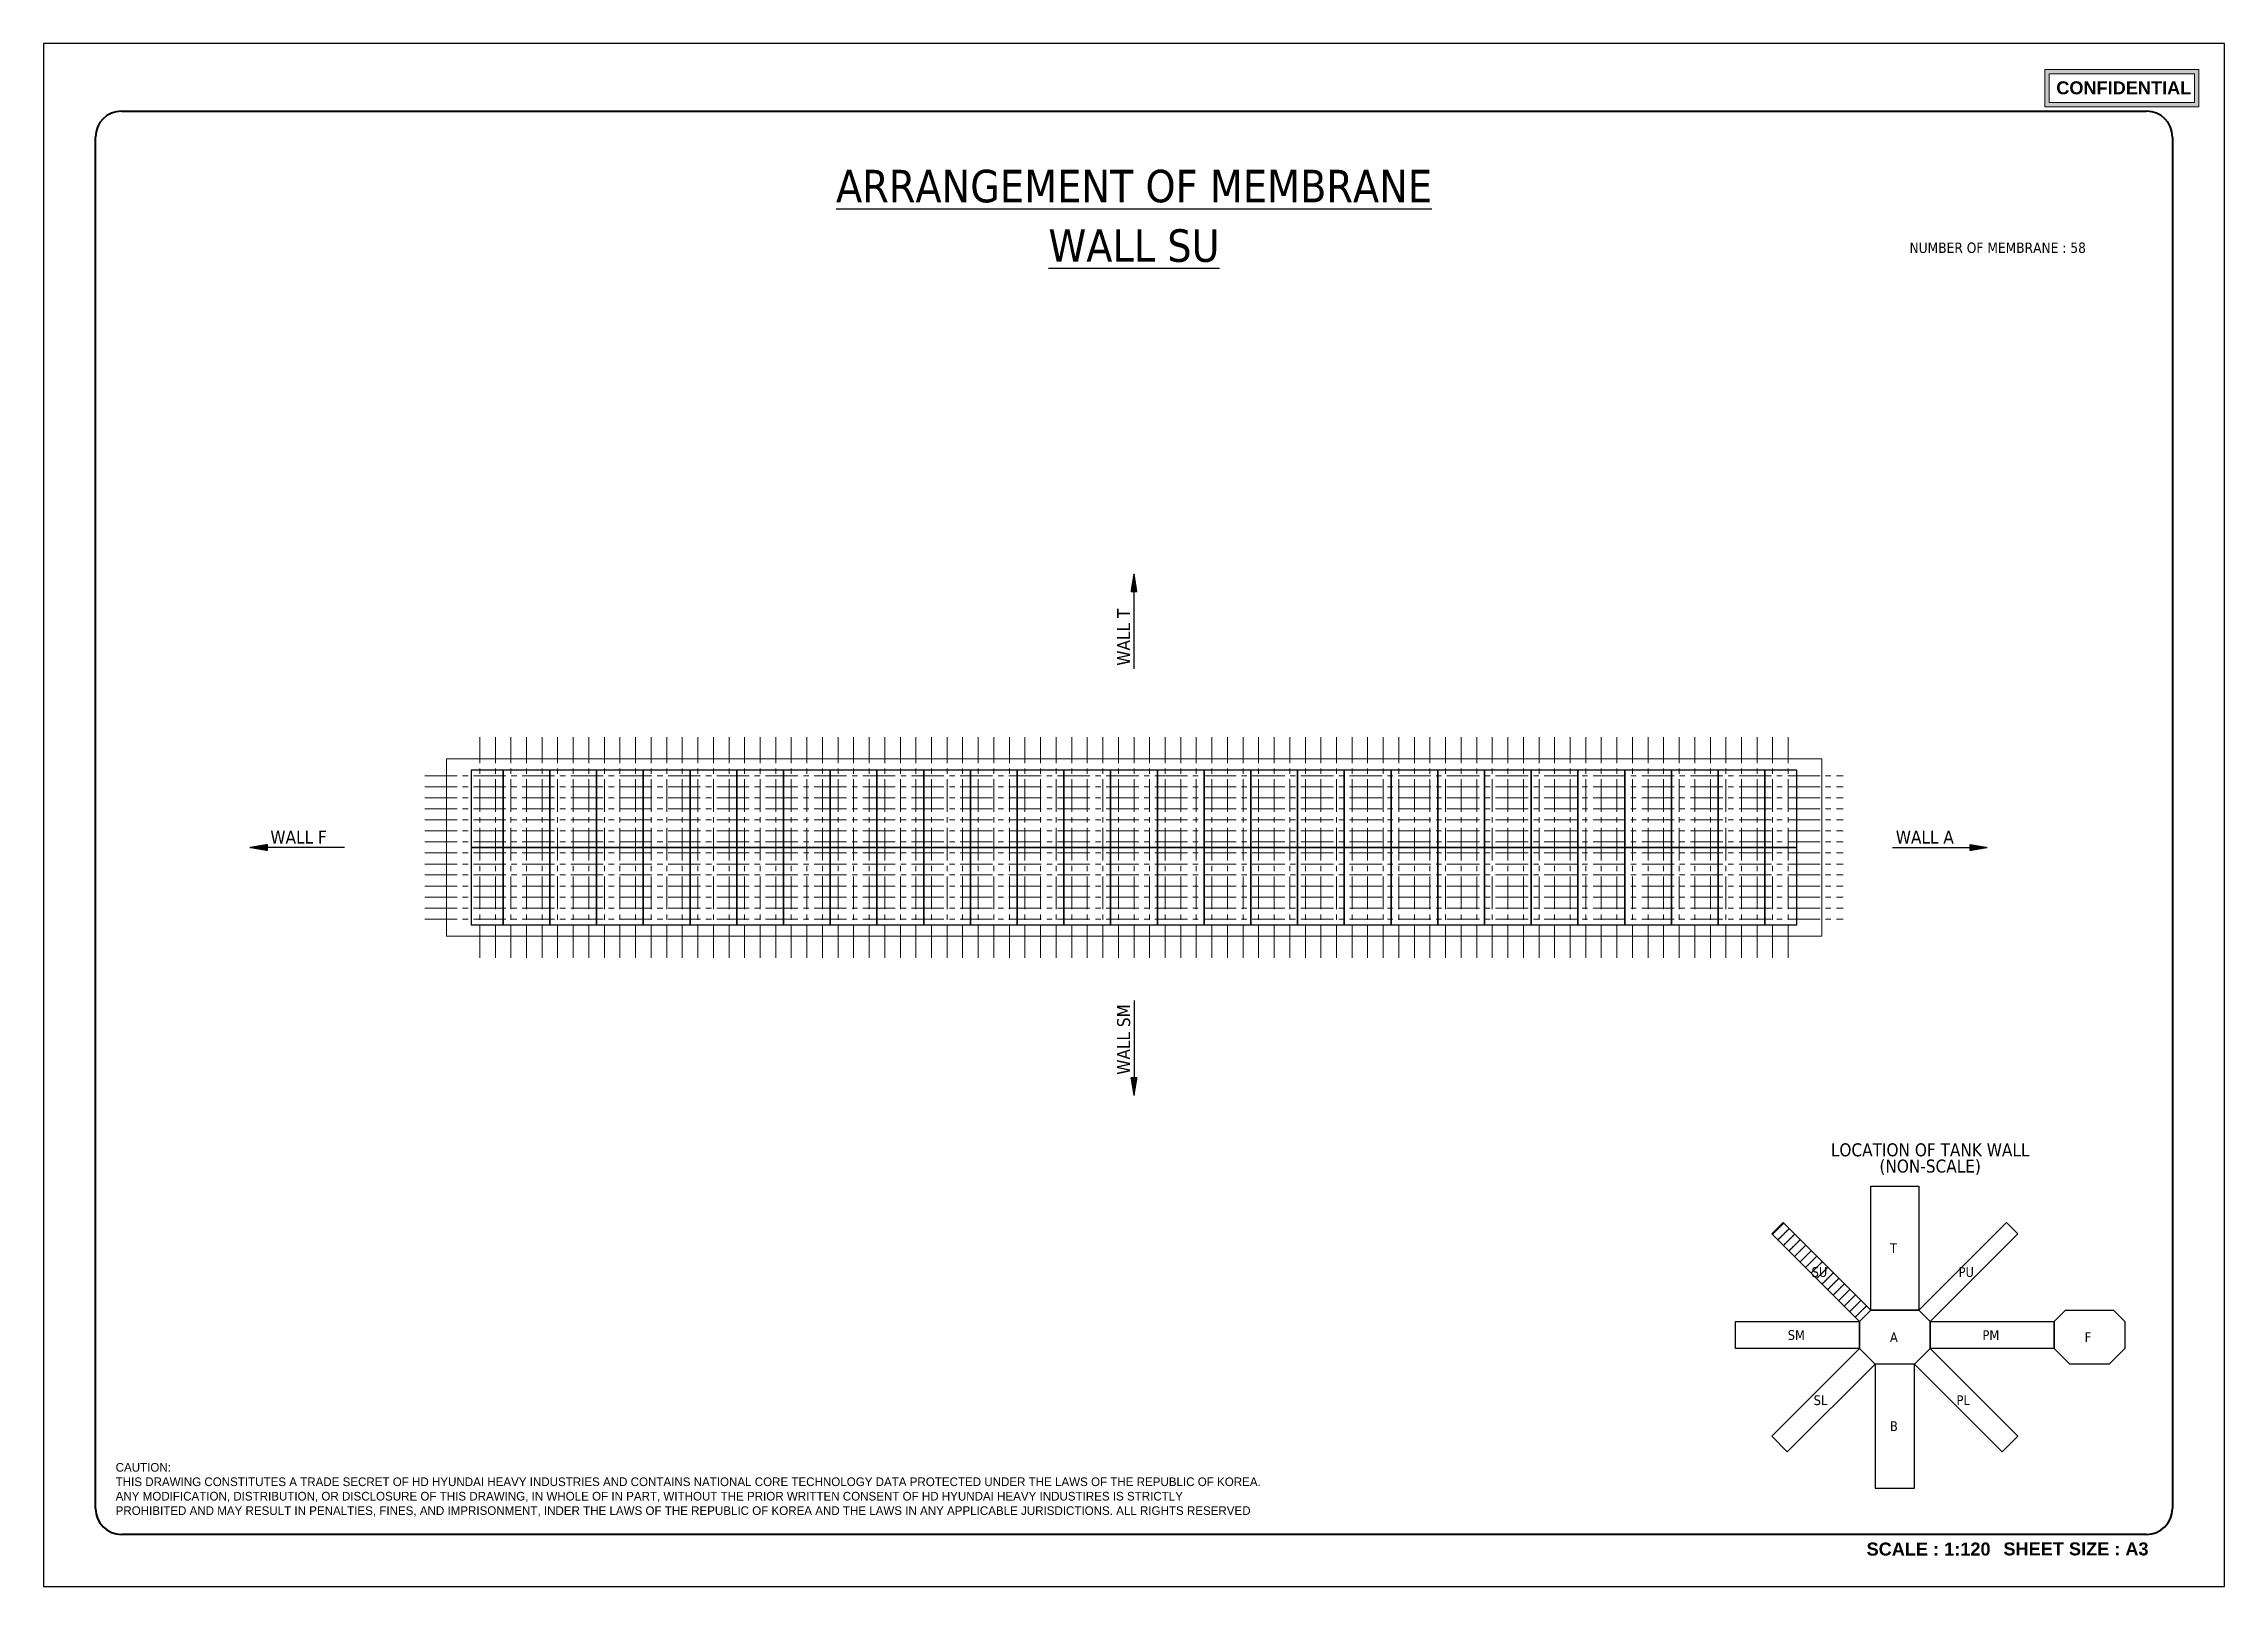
# Model space of a CAD drawing. Extents: x 0 to 50400, y 0 to 35640.
import ezdxf
from ezdxf.enums import TextEntityAlignment as Align

# ---------------------------------------------------------------- set-up
doc = ezdxf.new("R2010")
doc.units = 0
doc.linetypes.add('CENTER2', pattern=[225, 150, -25, 25, -25])
for name, color, linetype, lineweight in [('KC-2B HHITABLE', 253, 'Continuous', 25), ('KC-2B Membrane Sheet UM', 181, 'Continuous', 25), ('KC-2B Non Scale View', 253, 'Continuous', 25), ('KC-2B Note', 2, 'Continuous', 25), ('KC-2B Steel Wall', 7, 'Continuous', 20), ('KC-2B Wall Name', 3, 'Continuous', 25)]:
    doc.layers.add(name, color=color, linetype=linetype, lineweight=lineweight)
doc.layers.add('MULTI-PLOT-AREA', color=2, linetype='Continuous', plot=False)
doc.layers.add('New Scale Title', color=7, linetype='Continuous')
doc.styles.add('arial', font='arialbd.ttf')
doc.styles.add('Default', font='tahoma.ttf')

# ---------------------------------------------------------------- blocks, each defined once
blk = doc.blocks.new('MULTI-PLOT-AREA')
at = {"layer": 'MULTI-PLOT-AREA'}
blk.add_lwpolyline([(0, 0), (1, 0), (1, 1), (0, 1)], close=True, dxfattribs=at)

msp = doc.modelspace()

# ---------------------------------------------------------------- hatches: boundary and pattern name
at = {"layer": 'KC-2B Non Scale View', "extrusion": (0, 0, -1)}
h = msp.add_hatch(dxfattribs=at)
h.set_pattern_fill('WALLCHECK', color=256, scale=0.090198, angle=90, style=0, pattern_type=2)
h.set_pattern_definition([(135, (445983.48, 5135.06), (-127.55985, -127.55985), [9.0198437, -0.00902])])
h.paths.add_polyline_path([(-41967, 6117), (-39940, 8144), (-40201, 8406), (-42228, 6378)])
at = {"layer": 'KC-2B Wall Name'}
h = msp.add_hatch(dxfattribs=at)
h.set_pattern_fill('SLOPELINE', color=256, scale=0.75, style=0, pattern_type=2)
h.set_pattern_definition([(45, (36405.05, 17051.78454), (-0.530330086, 0.530330086), [75, -0.075])])
h.paths.add_polyline_path([(25133, 22984), (25267, 22984), (25200, 23382)])
at = {"layer": 'KC-2B Wall Name', "extrusion": (0, 0, -1)}
h = msp.add_hatch(dxfattribs=at)
h.set_pattern_fill('SLOPELINE', color=256, scale=0.75, angle=90, style=0, pattern_type=2)
h.set_pattern_definition([(135, (431410.0271, 15963.925), (-0.5303300859, -0.5303300859), [75, -0.075])])
h.paths.add_polyline_path([(-5166, 17137), (-5166, 17003), (-4768, 17070)])
h = msp.add_hatch(dxfattribs=at)
h.set_pattern_fill('SLOPELINE', color=256, scale=0.75, angle=90, style=0, pattern_type=2)
h.set_pattern_definition([(135, (422163.9903, 15963.925), (-0.5303300859, -0.5303300859), [75, -0.075])])
h.paths.add_polyline_path([(-44521, 17003), (-44521, 17137), (-44918, 17070)])
at = {"layer": 'KC-2B Wall Name'}
h = msp.add_hatch(dxfattribs=at)
h.set_pattern_fill('SLOPELINE', color=256, scale=0.75, style=0, pattern_type=2)
h.set_pattern_definition([(45, (36405.05, 15465.0449), (-0.530330086, 0.530330086), [75, -0.075])])
h.paths.add_polyline_path([(25267, 11745), (25133, 11745), (25200, 11348)])
at = {"layer": 'New Scale Title', "lineweight": 5, "true_color": 0xff0000}
h = msp.add_hatch(color=1, dxfattribs=at)
h.dxf.hatch_style = 1
h.paths.add_polyline_path([(49813, 35045), (46249, 35045), (46249, 34181), (49813, 34181)])
h.paths.add_polyline_path([(46351, 34283), (46351, 34943), (49711, 34943), (49711, 34283)], flags=16)
h.paths.add_polyline_path([(46420, 34300), (49690, 34300), (49690, 34918), (46420, 34918)], flags=8)

# ---------------------------------------------------------------- linework, layer by layer
at = {"layer": 'KC-2B Membrane Sheet UM', "linetype": 'Continuous'}
for p, q in [((10620, 18854), (9885, 18854)), ((9885, 18854), (9885, 17070)), ((10620, 17070), (10620, 18854)), ((11700, 18854), (10620, 18854)), ((10620, 18854), (10620, 17070)), ((11700, 17070), (11700, 18854)), ((12780, 18854), (11700, 18854)), ((11700, 18854), (11700, 17070)), ((12780, 17070), (12780, 18854)), ((13860, 18854), (12780, 18854)), ((12780, 18854), (12780, 17070)), ((13860, 17070), (13860, 18854)), ((14940, 18854), (13860, 18854)), ((13860, 18854), (13860, 17070)), ((14940, 17070), (14940, 18854)), ((16020, 18854), (14940, 18854)), ((14940, 18854), (14940, 17070)), ((16020, 17070), (16020, 18854)), ((17100, 18854), (16020, 18854)), ((16020, 18854), (16020, 17070)), ((17100, 17070), (17100, 18854)), ((18180, 18854), (17100, 18854)), ((17100, 18854), (17100, 17070)), ((18180, 17070), (18180, 18854)), ((19260, 18854), (18180, 18854)), ((18180, 18854), (18180, 17070)), ((19260, 17070), (19260, 18854)), ((20340, 18854), (19260, 18854)), ((19260, 18854), (19260, 17070)), ((20340, 17070), (20340, 18854)), ((21420, 18854), (20340, 18854)), ((20340, 18854), (20340, 17070)), ((21420, 17070), (21420, 18854)), ((22500, 18854), (21420, 18854)), ((21420, 18854), (21420, 17070)), ((22500, 17070), (22500, 18854)), ((23580, 18854), (22500, 18854)), ((22500, 18854), (22500, 17070)), ((23580, 17070), (23580, 18854)), ((24660, 18854), (23580, 18854)), ((23580, 18854), (23580, 17070)), ((24660, 17070), (24660, 18854)), ((25740, 18854), (24660, 18854)), ((24660, 18854), (24660, 17070)), ((25740, 17070), (25740, 18854)), ((26820, 18854), (25740, 18854)), ((25740, 18854), (25740, 17070)), ((26820, 17070), (26820, 18854)), ((27900, 18854), (26820, 18854)), ((26820, 18854), (26820, 17070)), ((27900, 17070), (27900, 18854)), ((28980, 18854), (27900, 18854)), ((27900, 18854), (27900, 17070)), ((28980, 17070), (28980, 18854)), ((30060, 18854), (28980, 18854)), ((28980, 18854), (28980, 17070)), ((30060, 17070), (30060, 18854)), ((31140, 18854), (30060, 18854)), ((30060, 18854), (30060, 17070)), ((31140, 17070), (31140, 18854)), ((32220, 18854), (31140, 18854)), ((31140, 18854), (31140, 17070)), ((32220, 17070), (32220, 18854)), ((33300, 18854), (32220, 18854)), ((32220, 18854), (32220, 17070)), ((33300, 17070), (33300, 18854)), ((34380, 18854), (33300, 18854)), ((33300, 18854), (33300, 17070)), ((34380, 17070), (34380, 18854)), ((35460, 18854), (34380, 18854)), ((34380, 18854), (34380, 17070)), ((35460, 17070), (35460, 18854)), ((36540, 18854), (35460, 18854)), ((35460, 18854), (35460, 17070)), ((36540, 17070), (36540, 18854)), ((37620, 18854), (36540, 18854)), ((36540, 18854), (36540, 17070)), ((37620, 17070), (37620, 18854)), ((38700, 18854), (37620, 18854)), ((37620, 18854), (37620, 17070)), ((38700, 17070), (38700, 18854)), ((39780, 18854), (38700, 18854)), ((38700, 18854), (38700, 17070)), ((39780, 17070), (39780, 18854)), ((40515, 18854), (39780, 18854)), ((39780, 18854), (39780, 17070)), ((40515, 17070), (40515, 18854)), ((9885, 17070), (10620, 17070)), ((10620, 17070), (9885, 17070)), ((9885, 17070), (9885, 15286)), ((10620, 15286), (10620, 17070)), ((10620, 17070), (10620, 15286)), ((10620, 17070), (40515, 17070)), ((40515, 17070), (10620, 17070)), ((11700, 15286), (11700, 17070)), ((11700, 17070), (11700, 15286)), ((12780, 15286), (12780, 17070)), ((12780, 17070), (12780, 15286)), ((13860, 15286), (13860, 17070)), ((13860, 17070), (13860, 15286)), ((14940, 15286), (14940, 17070)), ((14940, 17070), (14940, 15286)), ((16020, 15286), (16020, 17070)), ((16020, 17070), (16020, 15286)), ((17100, 15286), (17100, 17070)), ((17100, 17070), (17100, 15286)), ((18180, 15286), (18180, 17070)), ((18180, 17070), (18180, 15286)), ((19260, 15286), (19260, 17070)), ((19260, 17070), (19260, 15286)), ((20340, 15286), (20340, 17070)), ((20340, 17070), (20340, 15286)), ((21420, 15286), (21420, 17070)), ((21420, 17070), (21420, 15286)), ((22500, 15286), (22500, 17070)), ((22500, 17070), (22500, 15286)), ((23580, 15286), (23580, 17070)), ((23580, 17070), (23580, 15286)), ((24660, 15286), (24660, 17070)), ((24660, 17070), (24660, 15286)), ((25740, 15286), (25740, 17070)), ((25740, 17070), (25740, 15286)), ((26820, 15286), (26820, 17070)), ((26820, 17070), (26820, 15286)), ((27900, 15286), (27900, 17070)), ((27900, 17070), (27900, 15286)), ((28980, 15286), (28980, 17070)), ((28980, 17070), (28980, 15286)), ((30060, 15286), (30060, 17070)), ((30060, 17070), (30060, 15286)), ((31140, 15286), (31140, 17070)), ((31140, 17070), (31140, 15286)), ((32220, 15286), (32220, 17070)), ((32220, 17070), (32220, 15286)), ((33300, 15286), (33300, 17070)), ((33300, 17070), (33300, 15286)), ((34380, 15286), (34380, 17070)), ((34380, 17070), (34380, 15286)), ((35460, 15286), (35460, 17070)), ((35460, 17070), (35460, 15286)), ((36540, 15286), (36540, 17070)), ((36540, 17070), (36540, 15286)), ((37620, 15286), (37620, 17070)), ((37620, 17070), (37620, 15286)), ((38700, 15286), (38700, 17070)), ((38700, 17070), (38700, 15286)), ((39780, 15286), (39780, 17070)), ((39780, 17070), (39780, 15286)), ((40515, 15286), (40515, 17070)), ((9885, 15286), (10620, 15286)), ((10620, 15286), (11700, 15286)), ((11700, 15286), (12780, 15286)), ((12780, 15286), (13860, 15286)), ((13860, 15286), (14940, 15286)), ((14940, 15286), (16020, 15286)), ((16020, 15286), (17100, 15286)), ((17100, 15286), (18180, 15286)), ((18180, 15286), (19260, 15286)), ((19260, 15286), (20340, 15286)), ((20340, 15286), (21420, 15286)), ((21420, 15286), (22500, 15286)), ((22500, 15286), (23580, 15286)), ((23580, 15286), (24660, 15286)), ((24660, 15286), (25740, 15286)), ((25740, 15286), (26820, 15286)), ((26820, 15286), (27900, 15286)), ((27900, 15286), (28980, 15286)), ((28980, 15286), (30060, 15286)), ((30060, 15286), (31140, 15286)), ((31140, 15286), (32220, 15286)), ((32220, 15286), (33300, 15286)), ((33300, 15286), (34380, 15286)), ((34380, 15286), (35460, 15286)), ((35460, 15286), (36540, 15286)), ((36540, 15286), (37620, 15286)), ((37620, 15286), (38700, 15286)), ((38700, 15286), (39780, 15286)), ((39780, 15286), (40515, 15286))]:
    msp.add_line(p, q, dxfattribs=at)
at = {"layer": 'KC-2B Non Scale View', "linetype": 'Continuous', "extrusion": (0, 0, -1)}
for points in [[(-42228, 6378), (-42228, 9245), (-43339, 9245), (-43339, 6378)], [(-41967, 6117), (-39940, 8144), (-40201, 8406), (-42228, 6378)], [(-43339, 6378), (-45366, 8406), (-45627, 8144), (-43600, 6117)], [(-41967, 5494), (-39100, 5494), (-39100, 6117), (-41967, 6117)], [(-42326, 5135), (-41967, 5494), (-41967, 6117), (-42228, 6378), (-43339, 6378), (-43600, 6117), (-43600, 5494), (-43241, 5135)], [(-43600, 6117), (-46467, 6117), (-46467, 5494), (-43600, 5494)], [(-46826, 5135), (-46467, 5494), (-46467, 6117), (-46728, 6378), (-47839, 6378), (-48100, 6117), (-48100, 5494), (-47741, 5135)], [(-42326, 5135), (-40298, 3108), (-39940, 3467), (-41967, 5494)], [(-43600, 5494), (-45627, 3467), (-45268, 3108), (-43241, 5135)]]:
    msp.add_lwpolyline(points, close=True, dxfattribs=at)
at = {"layer": 'KC-2B Non Scale View', "linetype": 'Continuous'}
msp.add_lwpolyline([(42326, 5135), (42326, 2268), (43241, 2268), (43241, 5135)], close=True, dxfattribs=at)
at = {"layer": 'KC-2B Steel Wall', "linetype": 'CENTER2', "ltscale": 5}
for p, q in [((10080, 14521), (10080, 19619)), ((10440, 14521), (10440, 19619)), ((10800, 14521), (10800, 19619)), ((11160, 14521), (11160, 19619)), ((11520, 14521), (11520, 19619)), ((11880, 14521), (11880, 19619)), ((12240, 14521), (12240, 19619)), ((12600, 14521), (12600, 19619)), ((12960, 14521), (12960, 19619)), ((13320, 14521), (13320, 19619)), ((13680, 14521), (13680, 19619)), ((14040, 14521), (14040, 19619)), ((14400, 14521), (14400, 19619)), ((14760, 14521), (14760, 19619)), ((15120, 14521), (15120, 19619)), ((15480, 14521), (15480, 19619)), ((15840, 14521), (15840, 19619)), ((16200, 14521), (16200, 19619)), ((16560, 14521), (16560, 19619)), ((16920, 14521), (16920, 19619)), ((17280, 14521), (17280, 19619)), ((17640, 14521), (17640, 19619)), ((18000, 14521), (18000, 19619)), ((18360, 14521), (18360, 19619)), ((18720, 14521), (18720, 19619)), ((19080, 14521), (19080, 19619)), ((19440, 14521), (19440, 19619)), ((19800, 14521), (19800, 19619)), ((20160, 14521), (20160, 19619)), ((20520, 14521), (20520, 19619)), ((20880, 14521), (20880, 19619)), ((21240, 14521), (21240, 19619)), ((21600, 14521), (21600, 19619)), ((21960, 14521), (21960, 19619)), ((22320, 14521), (22320, 19619)), ((22680, 14521), (22680, 19619)), ((23040, 14521), (23040, 19619)), ((23400, 14521), (23400, 19619)), ((23760, 14521), (23760, 19619)), ((24120, 14521), (24120, 19619)), ((24480, 14521), (24480, 19619)), ((24840, 14521), (24840, 19619)), ((25200, 14521), (25200, 19619)), ((25560, 14521), (25560, 19619)), ((25920, 14521), (25920, 19619)), ((26280, 14521), (26280, 19619)), ((26640, 14521), (26640, 19619)), ((27000, 14521), (27000, 19619)), ((27360, 14521), (27360, 19619)), ((27720, 14521), (27720, 19619)), ((28080, 14521), (28080, 19619)), ((28440, 14521), (28440, 19619)), ((28800, 14521), (28800, 19619)), ((29160, 14521), (29160, 19619)), ((29520, 14521), (29520, 19619)), ((29880, 14521), (29880, 19619)), ((30240, 14521), (30240, 19619)), ((30600, 14521), (30600, 19619)), ((30960, 14521), (30960, 19619)), ((31320, 14521), (31320, 19619)), ((31680, 14521), (31680, 19619)), ((32040, 14521), (32040, 19619)), ((32400, 14521), (32400, 19619)), ((32760, 14521), (32760, 19619)), ((33120, 14521), (33120, 19619)), ((33480, 14521), (33480, 19619)), ((33840, 14521), (33840, 19619)), ((34200, 14521), (34200, 19619)), ((34560, 14521), (34560, 19619)), ((34920, 14521), (34920, 19619)), ((35280, 14521), (35280, 19619)), ((35640, 14521), (35640, 19619)), ((36000, 14521), (36000, 19619)), ((36360, 14521), (36360, 19619)), ((36720, 14521), (36720, 19619)), ((37080, 14521), (37080, 19619)), ((37440, 14521), (37440, 19619)), ((37800, 14521), (37800, 19619)), ((38160, 14521), (38160, 19619)), ((38520, 14521), (38520, 19619)), ((38880, 14521), (38880, 19619)), ((39240, 14521), (39240, 19619)), ((39600, 14521), (39600, 19619)), ((39960, 14521), (39960, 19619)), ((40320, 14521), (40320, 19619)), ((8808, 18725), (41593, 18725)), ((8808, 18470), (41593, 18470)), ((8808, 18216), (41593, 18216)), ((8808, 17961), (41593, 17961)), ((8808, 17707), (41593, 17707)), ((8808, 17452), (41593, 17452)), ((8808, 17197), (41593, 17197)), ((8808, 16943), (41593, 16943)), ((8808, 16688), (41593, 16688)), ((8808, 16434), (41593, 16434)), ((8808, 16179), (41593, 16179)), ((8808, 15924), (41593, 15924)), ((8808, 15670), (41593, 15670)), ((8808, 15415), (41593, 15415))]:
    msp.add_line(p, q, dxfattribs=at)
at = {"layer": 'KC-2B Steel Wall', "extrusion": (0, 0, -1)}
for p, q in [((9308, 15021), (9308, 19119)), ((9308, 19119), (41093, 19119)), ((41093, 19119), (41093, 15021)), ((41093, 15021), (9308, 15021))]:
    msp.add_line(p, q, dxfattribs=at)
at = {"layer": 'KC-2B Wall Name'}
for p, q in [((25200, 21195), (25200, 22984)), ((6955, 17070), (5166, 17070)), ((42731, 17070), (44521, 17070)), ((25200, 13535), (25200, 11745))]:
    msp.add_line(p, q, dxfattribs=at)
for points in [[(25133, 22984), (25267, 22984), (25200, 23382)], [(25267, 11745), (25133, 11745), (25200, 11348)]]:
    msp.add_lwpolyline(points, close=True, dxfattribs=at)
at = {"layer": 'KC-2B Wall Name', "extrusion": (0, 0, -1)}
for points in [[(-5166, 17137), (-5166, 17003), (-4768, 17070)], [(-44521, 17003), (-44521, 17137), (-44918, 17070)]]:
    msp.add_lwpolyline(points, close=True, dxfattribs=at)
at = {"layer": 'New Scale Title', "color": 1, "lineweight": 5, "true_color": 0xff0000}
for p, q in [((46249, 35045), (49813, 35045)), ((46249, 34181), (46249, 35045)), ((46351, 34283), (46351, 34943)), ((46351, 34943), (49711, 34943)), ((49711, 34283), (49711, 34943)), ((49813, 35045), (49813, 34181)), ((49711, 34283), (46351, 34283)), ((49813, 34181), (46249, 34181))]:
    msp.add_line(p, q, dxfattribs=at)
at = {"layer": 'New Scale Title', "color": 7, "linetype": 'Continuous', "lineweight": 40}
for p, q in [((1800, 34080), (48600, 34080)), ((1200, 1800), (1200, 33480)), ((49200, 33480), (49200, 1800)), ((48600, 1200), (1800, 1200))]:
    msp.add_line(p, q, dxfattribs=at)
for centre, start, end in [((1800, 33480), 90, 180), ((48600, 33480), 0, 90), ((1800, 1800), 180, 270), ((48600, 1800), 270, 0), ((48600, 1800), 270, 0)]:
    msp.add_arc(centre, 600, start, end, dxfattribs=at)

# ---------------------------------------------------------------- block references
at = {"layer": 'New Scale Title', "lineweight": 5, "xscale": 50400, "yscale": 35640, "zscale": 1.2}
msp.add_blockref('MULTI-PLOT-AREA', (0, 0), dxfattribs=at)

# ---------------------------------------------------------------- texts
at = {"insert": (1665, 2850), "char_height": 200, "attachment_point": 1}
msp.add_mtext_dynamic_manual_height_columns('CAUTION:\\PTHIS DRAWING CONSTITUTES A TRADE SECRET OF HD HYUNDAI HEAVY INDUSTRIES AND CONTAINS NATIONAL CORE TECHNOLOGY DATA PROTECTED UNDER THE LAWS OF THE REPUBLIC OF KOREA.^JANY MODIFICATION, DISTRIBUTION, OR DISCLOSURE OF THIS DRAWING, IN WHOLE OF IN PART, WITHOUT THE PRIOR WRITTEN CONSENT OF HD HYUNDAI HEAVY INDUSTIRES IS STRICTLY^JPROHIBITED AND MAY RESULT IN PENALTIES, FINES, AND IMPRISONMENT, INDER THE LAWS OF THE REPUBLIC OF KOREA AND THE LAWS IN ANY APPLICABLE JURISDICTIONS. ALL RIGHTS RESERVED', width=552900.89, gutter_width=16936, heights=[-1233], dxfattribs=at)
at = {"layer": 'KC-2B HHITABLE', "style": 'Default'}
msp.add_text('NUMBER OF MEMBRANE : 58', height=240, dxfattribs=at).set_placement((45161, 30925), align=Align.MIDDLE_CENTER)
at = {"layer": 'KC-2B Non Scale View', "style": 'Default'}
for s, p in [('LOCATION OF TANK WALL', (43600, 9845)), ('(NON-SCALE)', (43600, 9470))]:
    msp.add_text(s, height=300, dxfattribs=at).set_placement(p, align=Align.BOTTOM_CENTER)
for s, height, p in [('T', 225, (42671, 7699)), ('SU', 225.5, (40859, 7149)), ('PU', 225.5, (44257, 7149)), ('SM', 225.5, (40308, 5693)), ('A', 225, (42671, 5644)), ('PM', 225.5, (44808, 5693)), ('F', 225, (47171, 5644)), ('SL', 225.5, (40907, 4188)), ('PL', 225.5, (44209, 4188)), ('B', 225, (42671, 3589))]:
    msp.add_text(s, height=height, dxfattribs=at).set_placement(p)
at = {"layer": 'KC-2B Note', "style": 'Default'}
for s, p in [('%%UARRANGEMENT OF MEMBRANE', (25200, 31750)), ('%%UWALL SU', (25200, 30375))]:
    msp.add_text(s, height=750, dxfattribs=at).set_placement(p, align=Align.BOTTOM_CENTER)
at = {"layer": 'KC-2B Wall Name', "style": 'Default'}
for s, p in [('WALL T', (25200, 21270)), ('WALL SM', (25200, 11820))]:
    msp.add_text(s, height=300, rotation=90, dxfattribs=at).set_placement(p, align=Align.BOTTOM_LEFT)
for s, p in [('WALL F', (5241, 17070)), ('WALL A', (42806, 17070))]:
    msp.add_text(s, height=300, dxfattribs=at).set_placement(p, align=Align.BOTTOM_LEFT)
at = {"layer": 'New Scale Title', "color": 1, "lineweight": 5, "true_color": 0xff0000, "insert": (46515, 34769), "char_height": 300, "attachment_point": 1, "style": 'arial'}
msp.add_mtext_dynamic_manual_height_columns('{\\fArial|b1|i0|c129|p34;CONFIDENTIAL}', width=265200, gutter_width=8226000, heights=[-310], dxfattribs=at)
at = {"layer": 'New Scale Title', "color": 2, "insert": (42131, 1012), "char_height": 300, "attachment_point": 1, "style": 'arial'}
msp.add_mtext('SCALE : 1:120', dxfattribs=at)
at = {"layer": 'New Scale Title', "color": 2, "insert": (45294, 1016), "char_height": 300, "width": 3389.56, "attachment_point": 1, "style": 'arial'}
msp.add_mtext('SHEET SIZE : A3', dxfattribs=at)

doc.saveas('drawing.dxf')
